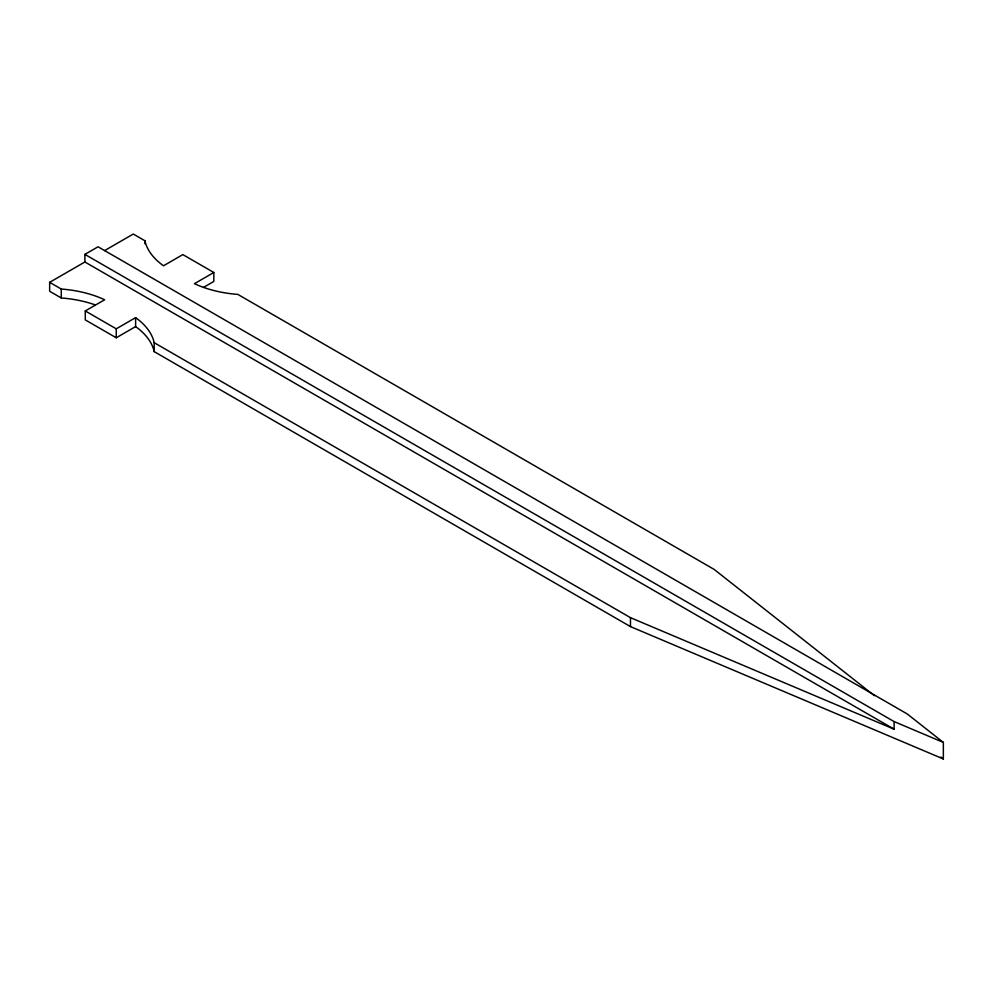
<?xml version="1.0" encoding="UTF-8"?>
<svg xmlns="http://www.w3.org/2000/svg" width="993" height="993" viewBox="0 0 993 993"><rect width="100%" height="100%" fill="white"/><g stroke="black" fill="none" stroke-linecap="round" stroke-linejoin="round"><path stroke-width="1.49" d="M84.889 254.382L894.097 721.576L894.097 729.185L84.889 261.991L84.889 254.382L98.046 246.785L907.267 713.979L943.35 742.416L943.35 758.962L630.481 626.608L154.2 351.634A86.341 49.849 0 0 0 135.607 326.598L135.607 317.648L116.255 328.832L85.274 310.946L85.274 319.895L116.255 337.769L135.607 326.598M94.869 304.752A86.341 49.849 0 0 0 61.268 297.974L49.65 291.272L49.65 282.335L84.889 261.991M104.575 250.621L133.285 234.038L144.904 240.753A86.341 49.849 0 0 0 163.497 265.789L182.849 254.605L213.83 272.492L213.83 281.441L203.503 287.399M85.274 310.946L104.637 299.774A86.341 49.849 0 0 0 61.268 289.037L49.65 282.335M213.83 272.492L194.467 283.675A86.341 49.849 0 0 0 237.836 294.4L714.116 569.386L874.473 695.733M894.097 721.576L943.35 742.416M135.607 317.648A86.341 49.849 0 0 1 154.2 342.697L630.481 617.671L894.097 729.185M940.93 757.051L943.35 758.962M630.481 617.671L630.481 626.608M154.2 342.697L154.2 351.634M144.904 240.753L144.904 243.732M116.255 328.832L116.255 337.769M61.268 289.037L61.268 297.974"/></g></svg>
